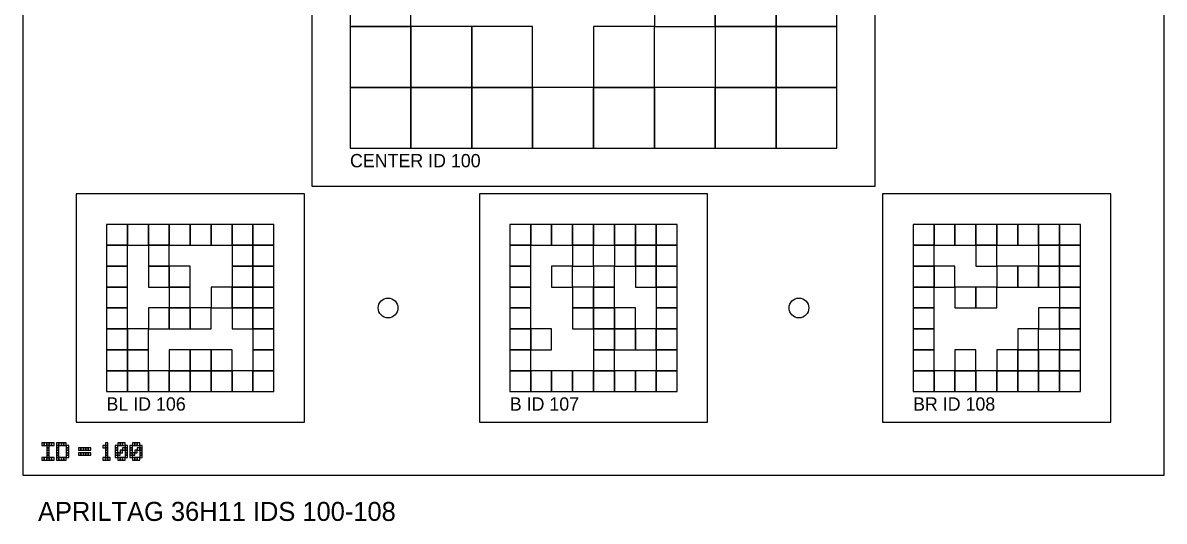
# Model space of a CAD drawing. Extents: x 0 to 1260, y -12 to 1580.
# Drawn here: x 0 to 300, y 1267.9 to 1399 of the extents above; entities that cross this region are included whole.
import ezdxf

# ---------------------------------------------------------------- set-up
doc = ezdxf.new("R2010")
doc.units = 0
for name, color, linetype in [('BLACK_POCKET', 7, 'CONTINUOUS'), ('BOARD_TEXT', 7, 'CONTINUOUS'), ('CUT', 7, 'CONTINUOUS'), ('LABEL', 3, 'CONTINUOUS'), ('MOUNT_HOLE', 6, 'CONTINUOUS'), ('QUIET_ZONE', 5, 'CONTINUOUS'), ('TAG_BOUNDARY', 8, 'CONTINUOUS')]:
    doc.layers.add(name, color=color, linetype=linetype)

msp = doc.modelspace()

# ---------------------------------------------------------------- linework, layer by layer
at = {"layer": 'BLACK_POCKET'}
for p, q in [((86, 1414), (86, 1398)), ((102, 1398), (102, 1414)), ((166, 1414), (166, 1398)), ((182, 1398), (182, 1414)), ((182, 1414), (182, 1398)), ((198, 1398), (198, 1414)), ((198, 1414), (198, 1398)), ((214, 1398), (214, 1414)), ((86, 1398), (102, 1398)), ((102, 1398), (86, 1398)), ((86, 1398), (86, 1382)), ((102, 1382), (102, 1398)), ((118, 1398), (102, 1398)), ((102, 1398), (102, 1382)), ((118, 1382), (118, 1398)), ((134, 1398), (118, 1398)), ((118, 1398), (118, 1382)), ((134, 1382), (134, 1398)), ((166, 1398), (150, 1398)), ((150, 1398), (150, 1382)), ((166, 1398), (182, 1398)), ((166, 1382), (166, 1398)), ((182, 1398), (198, 1398)), ((198, 1398), (182, 1398)), ((182, 1398), (182, 1382)), ((198, 1398), (214, 1398)), ((198, 1382), (198, 1398)), ((214, 1398), (198, 1398)), ((198, 1398), (198, 1382)), ((214, 1382), (214, 1398)), ((86, 1382), (102, 1382)), ((102, 1382), (86, 1382)), ((86, 1382), (86, 1366)), ((102, 1382), (118, 1382)), ((102, 1366), (102, 1382)), ((118, 1382), (102, 1382)), ((102, 1382), (102, 1366)), ((118, 1382), (134, 1382)), ((118, 1366), (118, 1382)), ((134, 1382), (118, 1382)), ((118, 1382), (118, 1366)), ((134, 1366), (134, 1382)), ((150, 1382), (134, 1382)), ((134, 1382), (134, 1366)), ((150, 1382), (166, 1382)), ((150, 1366), (150, 1382)), ((166, 1382), (150, 1382)), ((150, 1382), (150, 1366)), ((166, 1366), (166, 1382)), ((182, 1382), (166, 1382)), ((166, 1382), (166, 1366)), ((182, 1382), (198, 1382)), ((182, 1366), (182, 1382)), ((198, 1382), (182, 1382)), ((182, 1382), (182, 1366)), ((198, 1382), (214, 1382)), ((198, 1366), (198, 1382)), ((214, 1382), (198, 1382)), ((198, 1382), (198, 1366)), ((214, 1366), (214, 1382)), ((86, 1366), (102, 1366)), ((102, 1366), (118, 1366)), ((118, 1366), (134, 1366)), ((134, 1366), (150, 1366)), ((150, 1366), (166, 1366)), ((166, 1366), (182, 1366)), ((182, 1366), (198, 1366)), ((198, 1366), (214, 1366)), ((27.5, 1346), (22, 1346)), ((22, 1346), (22, 1340.5)), ((27.5, 1340.5), (27.5, 1346)), ((33, 1346), (27.5, 1346)), ((27.5, 1346), (27.5, 1340.5)), ((33, 1340.5), (33, 1346)), ((38.5, 1346), (33, 1346)), ((33, 1346), (33, 1340.5)), ((38.5, 1340.5), (38.5, 1346)), ((44, 1346), (38.5, 1346)), ((38.5, 1346), (38.5, 1340.5)), ((44, 1340.5), (44, 1346)), ((49.5, 1346), (44, 1346)), ((44, 1346), (44, 1340.5)), ((49.5, 1340.5), (49.5, 1346)), ((55, 1346), (49.5, 1346)), ((49.5, 1346), (49.5, 1340.5)), ((55, 1340.5), (55, 1346)), ((60.5, 1346), (55, 1346)), ((55, 1346), (55, 1340.5)), ((60.5, 1340.5), (60.5, 1346)), ((66, 1346), (60.5, 1346)), ((60.5, 1346), (60.5, 1340.5)), ((66, 1340.5), (66, 1346)), ((133.5, 1346), (128, 1346)), ((128, 1346), (128, 1340.5)), ((133.5, 1340.5), (133.5, 1346)), ((139, 1346), (133.5, 1346)), ((133.5, 1346), (133.5, 1340.5)), ((139, 1340.5), (139, 1346)), ((144.5, 1346), (139, 1346)), ((139, 1346), (139, 1340.5)), ((144.5, 1340.5), (144.5, 1346)), ((150, 1346), (144.5, 1346)), ((144.5, 1346), (144.5, 1340.5)), ((150, 1340.5), (150, 1346)), ((155.5, 1346), (150, 1346)), ((150, 1346), (150, 1340.5)), ((155.5, 1340.5), (155.5, 1346)), ((161, 1346), (155.5, 1346)), ((155.5, 1346), (155.5, 1340.5)), ((161, 1340.5), (161, 1346)), ((166.5, 1346), (161, 1346)), ((161, 1346), (161, 1340.5)), ((166.5, 1340.5), (166.5, 1346)), ((172, 1346), (166.5, 1346)), ((166.5, 1346), (166.5, 1340.5)), ((172, 1340.5), (172, 1346)), ((239.5, 1346), (234, 1346)), ((234, 1346), (234, 1340.5)), ((239.5, 1340.5), (239.5, 1346)), ((245, 1346), (239.5, 1346)), ((239.5, 1346), (239.5, 1340.5)), ((245, 1340.5), (245, 1346)), ((250.5, 1346), (245, 1346)), ((245, 1346), (245, 1340.5)), ((250.5, 1340.5), (250.5, 1346)), ((256, 1346), (250.5, 1346)), ((250.5, 1346), (250.5, 1340.5)), ((256, 1340.5), (256, 1346)), ((261.5, 1346), (256, 1346)), ((256, 1346), (256, 1340.5)), ((261.5, 1340.5), (261.5, 1346)), ((267, 1346), (261.5, 1346)), ((261.5, 1346), (261.5, 1340.5)), ((267, 1340.5), (267, 1346)), ((272.5, 1346), (267, 1346)), ((267, 1346), (267, 1340.5)), ((272.5, 1340.5), (272.5, 1346)), ((278, 1346), (272.5, 1346)), ((272.5, 1346), (272.5, 1340.5)), ((278, 1340.5), (278, 1346)), ((22, 1340.5), (27.5, 1340.5)), ((27.5, 1340.5), (22, 1340.5)), ((22, 1340.5), (22, 1335)), ((27.5, 1340.5), (33, 1340.5)), ((27.5, 1335), (27.5, 1340.5)), ((33, 1340.5), (38.5, 1340.5)), ((38.5, 1340.5), (33, 1340.5)), ((33, 1340.5), (33, 1335)), ((38.5, 1340.5), (44, 1340.5)), ((38.5, 1335), (38.5, 1340.5)), ((44, 1340.5), (49.5, 1340.5)), ((49.5, 1340.5), (55, 1340.5)), ((55, 1340.5), (60.5, 1340.5)), ((60.5, 1340.5), (55, 1340.5)), ((55, 1340.5), (55, 1335)), ((60.5, 1340.5), (66, 1340.5)), ((60.5, 1335), (60.5, 1340.5)), ((66, 1340.5), (60.5, 1340.5)), ((60.5, 1340.5), (60.5, 1335)), ((66, 1335), (66, 1340.5)), ((128, 1340.5), (133.5, 1340.5)), ((133.5, 1340.5), (128, 1340.5)), ((128, 1340.5), (128, 1335)), ((133.5, 1340.5), (139, 1340.5)), ((133.5, 1335), (133.5, 1340.5)), ((139, 1340.5), (144.5, 1340.5)), ((144.5, 1340.5), (150, 1340.5)), ((150, 1340.5), (144.5, 1340.5)), ((144.5, 1340.5), (144.5, 1335)), ((150, 1340.5), (155.5, 1340.5)), ((150, 1335), (150, 1340.5)), ((155.5, 1340.5), (161, 1340.5)), ((161, 1340.5), (155.5, 1340.5)), ((155.5, 1340.5), (155.5, 1335)), ((161, 1340.5), (166.5, 1340.5)), ((161, 1335), (161, 1340.5)), ((166.5, 1340.5), (161, 1340.5)), ((161, 1340.5), (161, 1335)), ((166.5, 1340.5), (172, 1340.5)), ((166.5, 1335), (166.5, 1340.5)), ((172, 1340.5), (166.5, 1340.5)), ((166.5, 1340.5), (166.5, 1335)), ((172, 1335), (172, 1340.5)), ((234, 1340.5), (239.5, 1340.5)), ((239.5, 1340.5), (234, 1340.5)), ((234, 1340.5), (234, 1335)), ((239.5, 1340.5), (245, 1340.5)), ((239.5, 1335), (239.5, 1340.5)), ((245, 1340.5), (250.5, 1340.5)), ((250.5, 1340.5), (256, 1340.5)), ((256, 1340.5), (250.5, 1340.5)), ((250.5, 1340.5), (250.5, 1335)), ((256, 1340.5), (261.5, 1340.5)), ((256, 1335), (256, 1340.5)), ((261.5, 1340.5), (267, 1340.5)), ((267, 1340.5), (272.5, 1340.5)), ((272.5, 1340.5), (267, 1340.5)), ((267, 1340.5), (267, 1335)), ((272.5, 1340.5), (278, 1340.5)), ((272.5, 1335), (272.5, 1340.5)), ((278, 1340.5), (272.5, 1340.5)), ((272.5, 1340.5), (272.5, 1335)), ((278, 1335), (278, 1340.5)), ((22, 1335), (27.5, 1335)), ((27.5, 1335), (22, 1335)), ((22, 1335), (22, 1329.5)), ((27.5, 1329.5), (27.5, 1335)), ((33, 1335), (38.5, 1335)), ((38.5, 1335), (33, 1335)), ((33, 1335), (33, 1329.5)), ((38.5, 1329.5), (38.5, 1335)), ((44, 1335), (38.5, 1335)), ((38.5, 1335), (38.5, 1329.5)), ((44, 1329.5), (44, 1335)), ((55, 1335), (60.5, 1335)), ((60.5, 1335), (55, 1335)), ((55, 1335), (55, 1329.5)), ((60.5, 1335), (66, 1335)), ((60.5, 1329.5), (60.5, 1335)), ((66, 1335), (60.5, 1335)), ((60.5, 1335), (60.5, 1329.5)), ((66, 1329.5), (66, 1335)), ((128, 1335), (133.5, 1335)), ((133.5, 1335), (128, 1335)), ((128, 1335), (128, 1329.5)), ((133.5, 1329.5), (133.5, 1335)), ((144.5, 1335), (139, 1335)), ((139, 1335), (139, 1329.5)), ((144.5, 1335), (150, 1335)), ((144.5, 1329.5), (144.5, 1335)), ((155.5, 1335), (150, 1335)), ((150, 1335), (150, 1329.5)), ((155.5, 1335), (161, 1335)), ((155.5, 1329.5), (155.5, 1335)), ((161, 1335), (166.5, 1335)), ((166.5, 1335), (161, 1335)), ((161, 1335), (161, 1329.5)), ((166.5, 1335), (172, 1335)), ((166.5, 1329.5), (166.5, 1335)), ((172, 1335), (166.5, 1335)), ((166.5, 1335), (166.5, 1329.5)), ((172, 1329.5), (172, 1335)), ((234, 1335), (239.5, 1335)), ((239.5, 1335), (234, 1335)), ((234, 1335), (234, 1329.5)), ((239.5, 1329.5), (239.5, 1335)), ((245, 1335), (239.5, 1335)), ((239.5, 1335), (239.5, 1329.5)), ((245, 1329.5), (245, 1335)), ((250.5, 1335), (256, 1335)), ((261.5, 1335), (256, 1335)), ((256, 1335), (256, 1329.5)), ((261.5, 1329.5), (261.5, 1335)), ((267, 1335), (261.5, 1335)), ((261.5, 1335), (261.5, 1329.5)), ((267, 1335), (272.5, 1335)), ((267, 1329.5), (267, 1335)), ((272.5, 1335), (267, 1335)), ((267, 1335), (267, 1329.5)), ((272.5, 1335), (278, 1335)), ((272.5, 1329.5), (272.5, 1335)), ((278, 1335), (272.5, 1335)), ((272.5, 1335), (272.5, 1329.5)), ((278, 1329.5), (278, 1335)), ((22, 1329.5), (27.5, 1329.5)), ((27.5, 1329.5), (22, 1329.5)), ((22, 1329.5), (22, 1324)), ((27.5, 1324), (27.5, 1329.5)), ((33, 1329.5), (38.5, 1329.5)), ((38.5, 1329.5), (44, 1329.5)), ((44, 1329.5), (38.5, 1329.5)), ((38.5, 1329.5), (38.5, 1324)), ((44, 1324), (44, 1329.5)), ((55, 1329.5), (49.5, 1329.5)), ((49.5, 1329.5), (49.5, 1324)), ((55, 1329.5), (60.5, 1329.5)), ((55, 1324), (55, 1329.5)), ((60.5, 1329.5), (55, 1329.5)), ((55, 1329.5), (55, 1324)), ((60.5, 1329.5), (66, 1329.5)), ((60.5, 1324), (60.5, 1329.5)), ((66, 1329.5), (60.5, 1329.5)), ((60.5, 1329.5), (60.5, 1324)), ((66, 1324), (66, 1329.5)), ((128, 1329.5), (133.5, 1329.5)), ((133.5, 1329.5), (128, 1329.5)), ((128, 1329.5), (128, 1324)), ((133.5, 1324), (133.5, 1329.5)), ((139, 1329.5), (144.5, 1329.5)), ((150, 1329.5), (144.5, 1329.5)), ((144.5, 1329.5), (144.5, 1324)), ((150, 1329.5), (155.5, 1329.5)), ((150, 1324), (150, 1329.5)), ((155.5, 1329.5), (150, 1329.5)), ((150, 1329.5), (150, 1324)), ((155.5, 1324), (155.5, 1329.5)), ((161, 1329.5), (166.5, 1329.5)), ((166.5, 1329.5), (172, 1329.5)), ((172, 1329.5), (166.5, 1329.5)), ((166.5, 1329.5), (166.5, 1324)), ((172, 1324), (172, 1329.5)), ((234, 1329.5), (239.5, 1329.5)), ((239.5, 1329.5), (234, 1329.5)), ((234, 1329.5), (234, 1324)), ((239.5, 1329.5), (245, 1329.5)), ((239.5, 1324), (239.5, 1329.5)), ((250.5, 1329.5), (245, 1329.5)), ((245, 1329.5), (245, 1324)), ((250.5, 1324), (250.5, 1329.5)), ((256, 1329.5), (250.5, 1329.5)), ((250.5, 1329.5), (250.5, 1324)), ((256, 1329.5), (261.5, 1329.5)), ((256, 1324), (256, 1329.5)), ((261.5, 1329.5), (267, 1329.5)), ((267, 1329.5), (272.5, 1329.5)), ((272.5, 1329.5), (278, 1329.5)), ((278, 1329.5), (272.5, 1329.5)), ((272.5, 1329.5), (272.5, 1324)), ((278, 1324), (278, 1329.5)), ((22, 1324), (27.5, 1324)), ((27.5, 1324), (22, 1324)), ((22, 1324), (22, 1318.5)), ((27.5, 1318.5), (27.5, 1324)), ((38.5, 1324), (33, 1324)), ((33, 1324), (33, 1318.5)), ((38.5, 1324), (44, 1324)), ((38.5, 1318.5), (38.5, 1324)), ((44, 1324), (38.5, 1324)), ((38.5, 1324), (38.5, 1318.5)), ((44, 1318.5), (44, 1324)), ((49.5, 1324), (44, 1324)), ((44, 1324), (44, 1318.5)), ((49.5, 1324), (55, 1324)), ((49.5, 1318.5), (49.5, 1324)), ((55, 1324), (60.5, 1324)), ((60.5, 1324), (55, 1324)), ((55, 1324), (55, 1318.5)), ((60.5, 1324), (66, 1324)), ((60.5, 1318.5), (60.5, 1324)), ((66, 1324), (60.5, 1324)), ((60.5, 1324), (60.5, 1318.5)), ((66, 1318.5), (66, 1324)), ((128, 1324), (133.5, 1324)), ((133.5, 1324), (128, 1324)), ((128, 1324), (128, 1318.5)), ((133.5, 1318.5), (133.5, 1324)), ((144.5, 1324), (150, 1324)), ((150, 1324), (144.5, 1324)), ((144.5, 1324), (144.5, 1318.5)), ((150, 1324), (155.5, 1324)), ((150, 1318.5), (150, 1324)), ((155.5, 1324), (150, 1324)), ((150, 1324), (150, 1318.5)), ((155.5, 1318.5), (155.5, 1324)), ((161, 1324), (155.5, 1324)), ((155.5, 1324), (155.5, 1318.5)), ((161, 1318.5), (161, 1324)), ((166.5, 1324), (172, 1324)), ((172, 1324), (166.5, 1324)), ((166.5, 1324), (166.5, 1318.5)), ((172, 1318.5), (172, 1324)), ((234, 1324), (239.5, 1324)), ((239.5, 1324), (234, 1324)), ((234, 1324), (234, 1318.5)), ((239.5, 1318.5), (239.5, 1324)), ((245, 1324), (250.5, 1324)), ((250.5, 1324), (256, 1324)), ((272.5, 1324), (267, 1324)), ((267, 1324), (267, 1318.5)), ((272.5, 1324), (278, 1324)), ((272.5, 1318.5), (272.5, 1324)), ((278, 1324), (272.5, 1324)), ((272.5, 1324), (272.5, 1318.5)), ((278, 1318.5), (278, 1324)), ((22, 1318.5), (27.5, 1318.5)), ((27.5, 1318.5), (22, 1318.5)), ((22, 1318.5), (22, 1313)), ((27.5, 1313), (27.5, 1318.5)), ((33, 1318.5), (27.5, 1318.5)), ((27.5, 1318.5), (27.5, 1313)), ((33, 1318.5), (38.5, 1318.5)), ((33, 1313), (33, 1318.5)), ((38.5, 1318.5), (44, 1318.5)), ((44, 1318.5), (49.5, 1318.5)), ((55, 1318.5), (60.5, 1318.5)), ((60.5, 1318.5), (66, 1318.5)), ((66, 1318.5), (60.5, 1318.5)), ((60.5, 1318.5), (60.5, 1313)), ((66, 1313), (66, 1318.5)), ((128, 1318.5), (133.5, 1318.5)), ((133.5, 1318.5), (128, 1318.5)), ((128, 1318.5), (128, 1313)), ((133.5, 1313), (133.5, 1318.5)), ((139, 1318.5), (133.5, 1318.5)), ((133.5, 1318.5), (133.5, 1313)), ((139, 1313), (139, 1318.5)), ((144.5, 1318.5), (150, 1318.5)), ((150, 1318.5), (155.5, 1318.5)), ((155.5, 1318.5), (150, 1318.5)), ((150, 1318.5), (150, 1313)), ((155.5, 1318.5), (161, 1318.5)), ((155.5, 1313), (155.5, 1318.5)), ((161, 1318.5), (155.5, 1318.5)), ((155.5, 1318.5), (155.5, 1313)), ((161, 1313), (161, 1318.5)), ((166.5, 1318.5), (161, 1318.5)), ((161, 1318.5), (161, 1313)), ((166.5, 1318.5), (172, 1318.5)), ((166.5, 1313), (166.5, 1318.5)), ((172, 1318.5), (166.5, 1318.5)), ((166.5, 1318.5), (166.5, 1313)), ((172, 1313), (172, 1318.5)), ((234, 1318.5), (239.5, 1318.5)), ((239.5, 1318.5), (234, 1318.5)), ((234, 1318.5), (234, 1313)), ((239.5, 1313), (239.5, 1318.5)), ((267, 1318.5), (261.5, 1318.5)), ((261.5, 1318.5), (261.5, 1313)), ((267, 1318.5), (272.5, 1318.5)), ((267, 1313), (267, 1318.5)), ((272.5, 1318.5), (278, 1318.5)), ((278, 1318.5), (272.5, 1318.5)), ((272.5, 1318.5), (272.5, 1313)), ((278, 1313), (278, 1318.5)), ((22, 1313), (27.5, 1313)), ((27.5, 1313), (22, 1313)), ((22, 1313), (22, 1307.5)), ((27.5, 1313), (33, 1313)), ((27.5, 1307.5), (27.5, 1313)), ((33, 1313), (27.5, 1313)), ((27.5, 1313), (27.5, 1307.5)), ((33, 1307.5), (33, 1313)), ((44, 1313), (38.5, 1313)), ((38.5, 1313), (38.5, 1307.5)), ((44, 1307.5), (44, 1313)), ((49.5, 1313), (44, 1313)), ((44, 1313), (44, 1307.5)), ((49.5, 1307.5), (49.5, 1313)), ((55, 1313), (49.5, 1313)), ((49.5, 1313), (49.5, 1307.5)), ((55, 1307.5), (55, 1313)), ((60.5, 1313), (66, 1313)), ((66, 1313), (60.5, 1313)), ((60.5, 1313), (60.5, 1307.5)), ((66, 1307.5), (66, 1313)), ((128, 1313), (133.5, 1313)), ((133.5, 1313), (128, 1313)), ((128, 1313), (128, 1307.5)), ((133.5, 1313), (139, 1313)), ((133.5, 1307.5), (133.5, 1313)), ((150, 1313), (155.5, 1313)), ((155.5, 1313), (150, 1313)), ((150, 1313), (150, 1307.5)), ((155.5, 1313), (161, 1313)), ((155.5, 1307.5), (155.5, 1313)), ((161, 1313), (166.5, 1313)), ((166.5, 1313), (172, 1313)), ((172, 1313), (166.5, 1313)), ((166.5, 1313), (166.5, 1307.5)), ((172, 1307.5), (172, 1313)), ((234, 1313), (239.5, 1313)), ((239.5, 1313), (234, 1313)), ((234, 1313), (234, 1307.5)), ((239.5, 1307.5), (239.5, 1313)), ((250.5, 1313), (245, 1313)), ((245, 1313), (245, 1307.5)), ((250.5, 1307.5), (250.5, 1313)), ((261.5, 1313), (256, 1313)), ((256, 1313), (256, 1307.5)), ((261.5, 1313), (267, 1313)), ((261.5, 1307.5), (261.5, 1313)), ((267, 1313), (261.5, 1313)), ((261.5, 1313), (261.5, 1307.5)), ((267, 1307.5), (267, 1313)), ((272.5, 1313), (267, 1313)), ((267, 1313), (267, 1307.5)), ((272.5, 1313), (278, 1313)), ((272.5, 1307.5), (272.5, 1313)), ((278, 1313), (272.5, 1313)), ((272.5, 1313), (272.5, 1307.5)), ((278, 1307.5), (278, 1313)), ((22, 1307.5), (27.5, 1307.5)), ((27.5, 1307.5), (22, 1307.5)), ((22, 1307.5), (22, 1302)), ((27.5, 1307.5), (33, 1307.5)), ((27.5, 1302), (27.5, 1307.5)), ((33, 1307.5), (27.5, 1307.5)), ((27.5, 1307.5), (27.5, 1302)), ((33, 1302), (33, 1307.5)), ((38.5, 1307.5), (33, 1307.5)), ((33, 1307.5), (33, 1302)), ((38.5, 1307.5), (44, 1307.5)), ((38.5, 1302), (38.5, 1307.5)), ((44, 1307.5), (38.5, 1307.5)), ((38.5, 1307.5), (38.5, 1302)), ((44, 1307.5), (49.5, 1307.5)), ((44, 1302), (44, 1307.5)), ((49.5, 1307.5), (44, 1307.5)), ((44, 1307.5), (44, 1302)), ((49.5, 1307.5), (55, 1307.5)), ((49.5, 1302), (49.5, 1307.5)), ((55, 1307.5), (49.5, 1307.5)), ((49.5, 1307.5), (49.5, 1302)), ((55, 1302), (55, 1307.5)), ((60.5, 1307.5), (55, 1307.5)), ((55, 1307.5), (55, 1302)), ((60.5, 1307.5), (66, 1307.5)), ((60.5, 1302), (60.5, 1307.5)), ((66, 1307.5), (60.5, 1307.5)), ((60.5, 1307.5), (60.5, 1302)), ((66, 1302), (66, 1307.5)), ((128, 1307.5), (133.5, 1307.5)), ((133.5, 1307.5), (128, 1307.5)), ((128, 1307.5), (128, 1302)), ((133.5, 1302), (133.5, 1307.5)), ((139, 1307.5), (133.5, 1307.5)), ((133.5, 1307.5), (133.5, 1302)), ((139, 1302), (139, 1307.5)), ((144.5, 1307.5), (139, 1307.5)), ((139, 1307.5), (139, 1302)), ((144.5, 1302), (144.5, 1307.5)), ((150, 1307.5), (144.5, 1307.5)), ((144.5, 1307.5), (144.5, 1302)), ((150, 1307.5), (155.5, 1307.5)), ((150, 1302), (150, 1307.5)), ((155.5, 1307.5), (150, 1307.5)), ((150, 1307.5), (150, 1302)), ((155.5, 1302), (155.5, 1307.5)), ((161, 1307.5), (155.5, 1307.5)), ((155.5, 1307.5), (155.5, 1302)), ((161, 1302), (161, 1307.5)), ((166.5, 1307.5), (161, 1307.5)), ((161, 1307.5), (161, 1302)), ((166.5, 1307.5), (172, 1307.5)), ((166.5, 1302), (166.5, 1307.5)), ((172, 1307.5), (166.5, 1307.5)), ((166.5, 1307.5), (166.5, 1302)), ((172, 1302), (172, 1307.5)), ((234, 1307.5), (239.5, 1307.5)), ((239.5, 1307.5), (234, 1307.5)), ((234, 1307.5), (234, 1302)), ((239.5, 1302), (239.5, 1307.5)), ((245, 1307.5), (239.5, 1307.5)), ((239.5, 1307.5), (239.5, 1302)), ((245, 1307.5), (250.5, 1307.5)), ((245, 1302), (245, 1307.5)), ((250.5, 1307.5), (245, 1307.5)), ((245, 1307.5), (245, 1302)), ((250.5, 1302), (250.5, 1307.5)), ((256, 1307.5), (250.5, 1307.5)), ((250.5, 1307.5), (250.5, 1302)), ((256, 1307.5), (261.5, 1307.5)), ((256, 1302), (256, 1307.5)), ((261.5, 1307.5), (256, 1307.5)), ((256, 1307.5), (256, 1302)), ((261.5, 1307.5), (267, 1307.5)), ((261.5, 1302), (261.5, 1307.5)), ((267, 1307.5), (261.5, 1307.5)), ((261.5, 1307.5), (261.5, 1302)), ((267, 1307.5), (272.5, 1307.5)), ((267, 1302), (267, 1307.5)), ((272.5, 1307.5), (267, 1307.5)), ((267, 1307.5), (267, 1302)), ((272.5, 1307.5), (278, 1307.5)), ((272.5, 1302), (272.5, 1307.5)), ((278, 1307.5), (272.5, 1307.5)), ((272.5, 1307.5), (272.5, 1302)), ((278, 1302), (278, 1307.5)), ((22, 1302), (27.5, 1302)), ((27.5, 1302), (33, 1302)), ((33, 1302), (38.5, 1302)), ((38.5, 1302), (44, 1302)), ((44, 1302), (49.5, 1302)), ((49.5, 1302), (55, 1302)), ((55, 1302), (60.5, 1302)), ((60.5, 1302), (66, 1302)), ((128, 1302), (133.5, 1302)), ((133.5, 1302), (139, 1302)), ((139, 1302), (144.5, 1302)), ((144.5, 1302), (150, 1302)), ((150, 1302), (155.5, 1302)), ((155.5, 1302), (161, 1302)), ((161, 1302), (166.5, 1302)), ((166.5, 1302), (172, 1302)), ((234, 1302), (239.5, 1302)), ((239.5, 1302), (245, 1302)), ((245, 1302), (250.5, 1302)), ((250.5, 1302), (256, 1302)), ((256, 1302), (261.5, 1302)), ((261.5, 1302), (267, 1302)), ((267, 1302), (272.5, 1302)), ((272.5, 1302), (278, 1302))]:
    msp.add_line(p, q, dxfattribs=at)
at = {"layer": 'BOARD_TEXT'}
for p, q in [((5.642857, 1288.5), (5, 1288.5)), ((5, 1288.5), (5, 1287.857143)), ((5, 1287.857143), (5.642857, 1287.857143)), ((5.642857, 1287.857143), (5.642857, 1288.5)), ((6.285714, 1288.5), (5.642857, 1288.5)), ((5.642857, 1288.5), (5.642857, 1287.857143)), ((5.642857, 1287.857143), (6.285714, 1287.857143)), ((6.285714, 1287.857143), (6.285714, 1288.5)), ((6.928571, 1288.5), (6.285714, 1288.5)), ((6.285714, 1288.5), (6.285714, 1287.857143)), ((6.285714, 1287.857143), (6.928571, 1287.857143)), ((6.928571, 1287.857143), (6.285714, 1287.857143)), ((6.285714, 1287.857143), (6.285714, 1287.214286)), ((6.285714, 1287.214286), (6.928571, 1287.214286)), ((6.928571, 1287.214286), (6.285714, 1287.214286)), ((6.285714, 1287.214286), (6.285714, 1286.571429)), ((6.928571, 1287.857143), (6.928571, 1288.5)), ((7.571429, 1288.5), (6.928571, 1288.5)), ((6.928571, 1288.5), (6.928571, 1287.857143)), ((6.928571, 1287.857143), (7.571429, 1287.857143)), ((6.928571, 1287.214286), (6.928571, 1287.857143)), ((6.928571, 1286.571429), (6.928571, 1287.214286)), ((7.571429, 1287.857143), (7.571429, 1288.5)), ((8.214286, 1288.5), (7.571429, 1288.5)), ((7.571429, 1288.5), (7.571429, 1287.857143)), ((7.571429, 1287.857143), (8.214286, 1287.857143)), ((8.214286, 1287.857143), (8.214286, 1288.5)), ((9.5, 1288.5), (8.857143, 1288.5)), ((8.857143, 1288.5), (8.857143, 1287.857143)), ((8.857143, 1287.857143), (9.5, 1287.857143)), ((9.5, 1287.857143), (8.857143, 1287.857143)), ((8.857143, 1287.857143), (8.857143, 1287.214286)), ((8.857143, 1287.214286), (9.5, 1287.214286)), ((9.5, 1287.214286), (8.857143, 1287.214286)), ((8.857143, 1287.214286), (8.857143, 1286.571429)), ((9.5, 1287.857143), (9.5, 1288.5)), ((10.142857, 1288.5), (9.5, 1288.5)), ((9.5, 1288.5), (9.5, 1287.857143)), ((9.5, 1287.857143), (10.142857, 1287.857143)), ((9.5, 1287.214286), (9.5, 1287.857143)), ((9.5, 1286.571429), (9.5, 1287.214286)), ((10.142857, 1287.857143), (10.142857, 1288.5)), ((10.785714, 1288.5), (10.142857, 1288.5)), ((10.142857, 1288.5), (10.142857, 1287.857143)), ((10.142857, 1287.857143), (10.785714, 1287.857143)), ((10.785714, 1287.857143), (10.785714, 1288.5)), ((11.428571, 1288.5), (10.785714, 1288.5)), ((10.785714, 1288.5), (10.785714, 1287.857143)), ((10.785714, 1287.857143), (11.428571, 1287.857143)), ((11.428571, 1287.857143), (11.428571, 1288.5)), ((12.071429, 1287.857143), (11.428571, 1287.857143)), ((11.428571, 1287.857143), (11.428571, 1287.214286)), ((11.428571, 1287.214286), (12.071429, 1287.214286)), ((12.071429, 1287.214286), (11.428571, 1287.214286)), ((11.428571, 1287.214286), (11.428571, 1286.571429)), ((12.071429, 1287.214286), (12.071429, 1287.857143)), ((12.071429, 1286.571429), (12.071429, 1287.214286)), ((15.285714, 1287.214286), (14.642857, 1287.214286)), ((14.642857, 1287.214286), (14.642857, 1286.571429)), ((15.285714, 1286.571429), (15.285714, 1287.214286)), ((15.928571, 1287.214286), (15.285714, 1287.214286)), ((15.285714, 1287.214286), (15.285714, 1286.571429)), ((15.928571, 1286.571429), (15.928571, 1287.214286)), ((16.571429, 1287.214286), (15.928571, 1287.214286)), ((15.928571, 1287.214286), (15.928571, 1286.571429)), ((16.571429, 1286.571429), (16.571429, 1287.214286)), ((17.214286, 1287.214286), (16.571429, 1287.214286)), ((16.571429, 1287.214286), (16.571429, 1286.571429)), ((17.214286, 1286.571429), (17.214286, 1287.214286)), ((17.857143, 1287.214286), (17.214286, 1287.214286)), ((17.214286, 1287.214286), (17.214286, 1286.571429)), ((17.857143, 1286.571429), (17.857143, 1287.214286)), ((21.714286, 1287.857143), (21.071429, 1287.857143)), ((21.071429, 1287.857143), (21.071429, 1287.214286)), ((21.071429, 1287.214286), (21.714286, 1287.214286)), ((22.357143, 1288.5), (21.714286, 1288.5)), ((21.714286, 1288.5), (21.714286, 1287.857143)), ((21.714286, 1287.857143), (22.357143, 1287.857143)), ((21.714286, 1287.214286), (21.714286, 1287.857143)), ((22.357143, 1287.857143), (21.714286, 1287.857143)), ((21.714286, 1287.857143), (21.714286, 1287.214286)), ((21.714286, 1287.214286), (22.357143, 1287.214286)), ((22.357143, 1287.214286), (21.714286, 1287.214286)), ((21.714286, 1287.214286), (21.714286, 1286.571429)), ((22.357143, 1287.857143), (22.357143, 1288.5)), ((22.357143, 1287.214286), (22.357143, 1287.857143)), ((22.357143, 1286.571429), (22.357143, 1287.214286)), ((24.928571, 1287.857143), (24.285714, 1287.857143)), ((24.285714, 1287.857143), (24.285714, 1287.214286)), ((24.285714, 1287.214286), (24.928571, 1287.214286)), ((24.928571, 1287.214286), (24.285714, 1287.214286)), ((24.285714, 1287.214286), (24.285714, 1286.571429)), ((25.571429, 1288.5), (24.928571, 1288.5)), ((24.928571, 1288.5), (24.928571, 1287.857143)), ((24.928571, 1287.857143), (25.571429, 1287.857143)), ((24.928571, 1287.214286), (24.928571, 1287.857143)), ((24.928571, 1286.571429), (24.928571, 1287.214286)), ((25.571429, 1287.857143), (25.571429, 1288.5)), ((26.214286, 1288.5), (25.571429, 1288.5)), ((25.571429, 1288.5), (25.571429, 1287.857143)), ((25.571429, 1287.857143), (26.214286, 1287.857143)), ((26.214286, 1287.857143), (26.214286, 1288.5)), ((26.857143, 1288.5), (26.214286, 1288.5)), ((26.214286, 1288.5), (26.214286, 1287.857143)), ((26.214286, 1287.857143), (26.857143, 1287.857143)), ((26.857143, 1287.214286), (26.214286, 1287.214286)), ((26.214286, 1287.214286), (26.214286, 1286.571429)), ((26.857143, 1287.857143), (26.857143, 1288.5)), ((27.5, 1287.857143), (26.857143, 1287.857143)), ((26.857143, 1287.857143), (26.857143, 1287.214286)), ((26.857143, 1287.214286), (27.5, 1287.214286)), ((26.857143, 1286.571429), (26.857143, 1287.214286)), ((27.5, 1287.214286), (26.857143, 1287.214286)), ((26.857143, 1287.214286), (26.857143, 1286.571429)), ((27.5, 1287.214286), (27.5, 1287.857143)), ((27.5, 1286.571429), (27.5, 1287.214286)), ((28.785714, 1287.857143), (28.142857, 1287.857143)), ((28.142857, 1287.857143), (28.142857, 1287.214286)), ((28.142857, 1287.214286), (28.785714, 1287.214286)), ((28.785714, 1287.214286), (28.142857, 1287.214286)), ((28.142857, 1287.214286), (28.142857, 1286.571429)), ((29.428571, 1288.5), (28.785714, 1288.5)), ((28.785714, 1288.5), (28.785714, 1287.857143)), ((28.785714, 1287.857143), (29.428571, 1287.857143)), ((28.785714, 1287.214286), (28.785714, 1287.857143)), ((28.785714, 1286.571429), (28.785714, 1287.214286)), ((29.428571, 1287.857143), (29.428571, 1288.5)), ((30.071429, 1288.5), (29.428571, 1288.5)), ((29.428571, 1288.5), (29.428571, 1287.857143)), ((29.428571, 1287.857143), (30.071429, 1287.857143)), ((30.071429, 1287.857143), (30.071429, 1288.5)), ((30.714286, 1288.5), (30.071429, 1288.5)), ((30.071429, 1288.5), (30.071429, 1287.857143)), ((30.071429, 1287.857143), (30.714286, 1287.857143)), ((30.714286, 1287.214286), (30.071429, 1287.214286)), ((30.071429, 1287.214286), (30.071429, 1286.571429)), ((30.714286, 1287.857143), (30.714286, 1288.5)), ((31.357143, 1287.857143), (30.714286, 1287.857143)), ((30.714286, 1287.857143), (30.714286, 1287.214286)), ((30.714286, 1287.214286), (31.357143, 1287.214286)), ((30.714286, 1286.571429), (30.714286, 1287.214286)), ((31.357143, 1287.214286), (30.714286, 1287.214286)), ((30.714286, 1287.214286), (30.714286, 1286.571429)), ((31.357143, 1287.214286), (31.357143, 1287.857143)), ((31.357143, 1286.571429), (31.357143, 1287.214286)), ((5.642857, 1284.642857), (5, 1284.642857)), ((5, 1284.642857), (5, 1284)), ((5, 1284), (5.642857, 1284)), ((5.642857, 1284), (5.642857, 1284.642857)), ((6.285714, 1284.642857), (5.642857, 1284.642857)), ((5.642857, 1284.642857), (5.642857, 1284)), ((5.642857, 1284), (6.285714, 1284)), ((6.285714, 1286.571429), (6.928571, 1286.571429)), ((6.928571, 1286.571429), (6.285714, 1286.571429)), ((6.285714, 1286.571429), (6.285714, 1285.928571)), ((6.285714, 1285.928571), (6.928571, 1285.928571)), ((6.928571, 1285.928571), (6.285714, 1285.928571)), ((6.285714, 1285.928571), (6.285714, 1285.285714)), ((6.285714, 1285.285714), (6.928571, 1285.285714)), ((6.928571, 1285.285714), (6.285714, 1285.285714)), ((6.285714, 1285.285714), (6.285714, 1284.642857)), ((6.285714, 1284.642857), (6.928571, 1284.642857)), ((6.285714, 1284), (6.285714, 1284.642857)), ((6.928571, 1284.642857), (6.285714, 1284.642857)), ((6.285714, 1284.642857), (6.285714, 1284)), ((6.285714, 1284), (6.928571, 1284)), ((6.928571, 1285.928571), (6.928571, 1286.571429)), ((6.928571, 1285.285714), (6.928571, 1285.928571)), ((6.928571, 1284.642857), (6.928571, 1285.285714)), ((6.928571, 1284), (6.928571, 1284.642857)), ((7.571429, 1284.642857), (6.928571, 1284.642857)), ((6.928571, 1284.642857), (6.928571, 1284)), ((6.928571, 1284), (7.571429, 1284)), ((7.571429, 1284), (7.571429, 1284.642857)), ((8.214286, 1284.642857), (7.571429, 1284.642857)), ((7.571429, 1284.642857), (7.571429, 1284)), ((7.571429, 1284), (8.214286, 1284)), ((8.214286, 1284), (8.214286, 1284.642857)), ((8.857143, 1286.571429), (9.5, 1286.571429)), ((9.5, 1286.571429), (8.857143, 1286.571429)), ((8.857143, 1286.571429), (8.857143, 1285.928571)), ((8.857143, 1285.928571), (9.5, 1285.928571)), ((9.5, 1285.928571), (8.857143, 1285.928571)), ((8.857143, 1285.928571), (8.857143, 1285.285714)), ((8.857143, 1285.285714), (9.5, 1285.285714)), ((9.5, 1285.285714), (8.857143, 1285.285714)), ((8.857143, 1285.285714), (8.857143, 1284.642857)), ((8.857143, 1284.642857), (9.5, 1284.642857)), ((9.5, 1284.642857), (8.857143, 1284.642857)), ((8.857143, 1284.642857), (8.857143, 1284)), ((8.857143, 1284), (9.5, 1284)), ((9.5, 1285.928571), (9.5, 1286.571429)), ((9.5, 1285.285714), (9.5, 1285.928571)), ((9.5, 1284.642857), (9.5, 1285.285714)), ((9.5, 1284), (9.5, 1284.642857)), ((10.142857, 1284.642857), (9.5, 1284.642857)), ((9.5, 1284.642857), (9.5, 1284)), ((9.5, 1284), (10.142857, 1284)), ((10.142857, 1284), (10.142857, 1284.642857)), ((10.785714, 1284.642857), (10.142857, 1284.642857)), ((10.142857, 1284.642857), (10.142857, 1284)), ((10.142857, 1284), (10.785714, 1284)), ((10.785714, 1284), (10.785714, 1284.642857)), ((11.428571, 1284.642857), (10.785714, 1284.642857)), ((10.785714, 1284.642857), (10.785714, 1284)), ((10.785714, 1284), (11.428571, 1284)), ((11.428571, 1286.571429), (12.071429, 1286.571429)), ((12.071429, 1286.571429), (11.428571, 1286.571429)), ((11.428571, 1286.571429), (11.428571, 1285.928571)), ((11.428571, 1285.928571), (12.071429, 1285.928571)), ((12.071429, 1285.928571), (11.428571, 1285.928571)), ((11.428571, 1285.928571), (11.428571, 1285.285714)), ((11.428571, 1285.285714), (12.071429, 1285.285714)), ((12.071429, 1285.285714), (11.428571, 1285.285714)), ((11.428571, 1285.285714), (11.428571, 1284.642857)), ((11.428571, 1284.642857), (12.071429, 1284.642857)), ((11.428571, 1284), (11.428571, 1284.642857)), ((12.071429, 1285.928571), (12.071429, 1286.571429)), ((12.071429, 1285.285714), (12.071429, 1285.928571)), ((12.071429, 1284.642857), (12.071429, 1285.285714)), ((14.642857, 1286.571429), (15.285714, 1286.571429)), ((15.285714, 1285.928571), (14.642857, 1285.928571)), ((14.642857, 1285.928571), (14.642857, 1285.285714)), ((14.642857, 1285.285714), (15.285714, 1285.285714)), ((15.285714, 1286.571429), (15.928571, 1286.571429)), ((15.285714, 1285.285714), (15.285714, 1285.928571)), ((15.928571, 1285.928571), (15.285714, 1285.928571)), ((15.285714, 1285.928571), (15.285714, 1285.285714)), ((15.285714, 1285.285714), (15.928571, 1285.285714)), ((15.928571, 1286.571429), (16.571429, 1286.571429)), ((15.928571, 1285.285714), (15.928571, 1285.928571)), ((16.571429, 1285.928571), (15.928571, 1285.928571)), ((15.928571, 1285.928571), (15.928571, 1285.285714)), ((15.928571, 1285.285714), (16.571429, 1285.285714)), ((16.571429, 1286.571429), (17.214286, 1286.571429)), ((16.571429, 1285.285714), (16.571429, 1285.928571)), ((17.214286, 1285.928571), (16.571429, 1285.928571)), ((16.571429, 1285.928571), (16.571429, 1285.285714)), ((16.571429, 1285.285714), (17.214286, 1285.285714)), ((17.214286, 1286.571429), (17.857143, 1286.571429)), ((17.214286, 1285.285714), (17.214286, 1285.928571)), ((17.857143, 1285.928571), (17.214286, 1285.928571)), ((17.214286, 1285.928571), (17.214286, 1285.285714)), ((17.214286, 1285.285714), (17.857143, 1285.285714)), ((17.857143, 1285.285714), (17.857143, 1285.928571)), ((21.714286, 1284.642857), (21.071429, 1284.642857)), ((21.071429, 1284.642857), (21.071429, 1284)), ((21.071429, 1284), (21.714286, 1284)), ((21.714286, 1286.571429), (22.357143, 1286.571429)), ((22.357143, 1286.571429), (21.714286, 1286.571429)), ((21.714286, 1286.571429), (21.714286, 1285.928571)), ((21.714286, 1285.928571), (22.357143, 1285.928571)), ((22.357143, 1285.928571), (21.714286, 1285.928571)), ((21.714286, 1285.928571), (21.714286, 1285.285714)), ((21.714286, 1285.285714), (22.357143, 1285.285714)), ((22.357143, 1285.285714), (21.714286, 1285.285714)), ((21.714286, 1285.285714), (21.714286, 1284.642857)), ((21.714286, 1284.642857), (22.357143, 1284.642857)), ((21.714286, 1284), (21.714286, 1284.642857)), ((22.357143, 1284.642857), (21.714286, 1284.642857)), ((21.714286, 1284.642857), (21.714286, 1284)), ((21.714286, 1284), (22.357143, 1284)), ((22.357143, 1285.928571), (22.357143, 1286.571429)), ((22.357143, 1285.285714), (22.357143, 1285.928571)), ((22.357143, 1284.642857), (22.357143, 1285.285714)), ((22.357143, 1284), (22.357143, 1284.642857)), ((23, 1284.642857), (22.357143, 1284.642857)), ((22.357143, 1284.642857), (22.357143, 1284)), ((22.357143, 1284), (23, 1284)), ((23, 1284), (23, 1284.642857)), ((24.285714, 1286.571429), (24.928571, 1286.571429)), ((24.928571, 1286.571429), (24.285714, 1286.571429)), ((24.285714, 1286.571429), (24.285714, 1285.928571)), ((24.285714, 1285.928571), (24.928571, 1285.928571)), ((24.928571, 1285.928571), (24.285714, 1285.928571)), ((24.285714, 1285.928571), (24.285714, 1285.285714)), ((24.285714, 1285.285714), (24.928571, 1285.285714)), ((24.928571, 1285.285714), (24.285714, 1285.285714)), ((24.285714, 1285.285714), (24.285714, 1284.642857)), ((24.285714, 1284.642857), (24.928571, 1284.642857)), ((24.928571, 1285.928571), (24.928571, 1286.571429)), ((24.928571, 1285.285714), (24.928571, 1285.928571)), ((25.571429, 1285.928571), (24.928571, 1285.928571)), ((24.928571, 1285.928571), (24.928571, 1285.285714)), ((24.928571, 1285.285714), (25.571429, 1285.285714)), ((24.928571, 1284.642857), (24.928571, 1285.285714)), ((25.571429, 1284.642857), (24.928571, 1284.642857)), ((24.928571, 1284.642857), (24.928571, 1284)), ((24.928571, 1284), (25.571429, 1284)), ((26.214286, 1286.571429), (25.571429, 1286.571429)), ((25.571429, 1286.571429), (25.571429, 1285.928571)), ((25.571429, 1285.928571), (26.214286, 1285.928571)), ((25.571429, 1285.285714), (25.571429, 1285.928571)), ((25.571429, 1284), (25.571429, 1284.642857)), ((26.214286, 1284.642857), (25.571429, 1284.642857)), ((25.571429, 1284.642857), (25.571429, 1284)), ((25.571429, 1284), (26.214286, 1284)), ((26.214286, 1286.571429), (26.857143, 1286.571429)), ((26.214286, 1285.928571), (26.214286, 1286.571429)), ((26.214286, 1284), (26.214286, 1284.642857)), ((26.857143, 1284.642857), (26.214286, 1284.642857)), ((26.214286, 1284.642857), (26.214286, 1284)), ((26.214286, 1284), (26.857143, 1284)), ((26.857143, 1286.571429), (27.5, 1286.571429)), ((27.5, 1286.571429), (26.857143, 1286.571429)), ((26.857143, 1286.571429), (26.857143, 1285.928571)), ((26.857143, 1285.928571), (27.5, 1285.928571)), ((27.5, 1285.928571), (26.857143, 1285.928571)), ((26.857143, 1285.928571), (26.857143, 1285.285714)), ((26.857143, 1285.285714), (27.5, 1285.285714)), ((27.5, 1285.285714), (26.857143, 1285.285714)), ((26.857143, 1285.285714), (26.857143, 1284.642857)), ((26.857143, 1284.642857), (27.5, 1284.642857)), ((26.857143, 1284), (26.857143, 1284.642857)), ((27.5, 1285.928571), (27.5, 1286.571429)), ((27.5, 1285.285714), (27.5, 1285.928571)), ((27.5, 1284.642857), (27.5, 1285.285714)), ((28.142857, 1286.571429), (28.785714, 1286.571429)), ((28.785714, 1286.571429), (28.142857, 1286.571429)), ((28.142857, 1286.571429), (28.142857, 1285.928571)), ((28.142857, 1285.928571), (28.785714, 1285.928571)), ((28.785714, 1285.928571), (28.142857, 1285.928571)), ((28.142857, 1285.928571), (28.142857, 1285.285714)), ((28.142857, 1285.285714), (28.785714, 1285.285714)), ((28.785714, 1285.285714), (28.142857, 1285.285714)), ((28.142857, 1285.285714), (28.142857, 1284.642857)), ((28.142857, 1284.642857), (28.785714, 1284.642857)), ((28.785714, 1285.928571), (28.785714, 1286.571429)), ((28.785714, 1285.285714), (28.785714, 1285.928571)), ((29.428571, 1285.928571), (28.785714, 1285.928571)), ((28.785714, 1285.928571), (28.785714, 1285.285714)), ((28.785714, 1285.285714), (29.428571, 1285.285714)), ((28.785714, 1284.642857), (28.785714, 1285.285714)), ((29.428571, 1284.642857), (28.785714, 1284.642857)), ((28.785714, 1284.642857), (28.785714, 1284)), ((28.785714, 1284), (29.428571, 1284)), ((30.071429, 1286.571429), (29.428571, 1286.571429)), ((29.428571, 1286.571429), (29.428571, 1285.928571)), ((29.428571, 1285.928571), (30.071429, 1285.928571)), ((29.428571, 1285.285714), (29.428571, 1285.928571)), ((29.428571, 1284), (29.428571, 1284.642857)), ((30.071429, 1284.642857), (29.428571, 1284.642857)), ((29.428571, 1284.642857), (29.428571, 1284)), ((29.428571, 1284), (30.071429, 1284)), ((30.071429, 1286.571429), (30.714286, 1286.571429)), ((30.071429, 1285.928571), (30.071429, 1286.571429)), ((30.071429, 1284), (30.071429, 1284.642857)), ((30.714286, 1284.642857), (30.071429, 1284.642857)), ((30.071429, 1284.642857), (30.071429, 1284)), ((30.071429, 1284), (30.714286, 1284)), ((30.714286, 1286.571429), (31.357143, 1286.571429)), ((31.357143, 1286.571429), (30.714286, 1286.571429)), ((30.714286, 1286.571429), (30.714286, 1285.928571)), ((30.714286, 1285.928571), (31.357143, 1285.928571)), ((31.357143, 1285.928571), (30.714286, 1285.928571)), ((30.714286, 1285.928571), (30.714286, 1285.285714)), ((30.714286, 1285.285714), (31.357143, 1285.285714)), ((31.357143, 1285.285714), (30.714286, 1285.285714)), ((30.714286, 1285.285714), (30.714286, 1284.642857)), ((30.714286, 1284.642857), (31.357143, 1284.642857)), ((30.714286, 1284), (30.714286, 1284.642857)), ((31.357143, 1285.928571), (31.357143, 1286.571429)), ((31.357143, 1285.285714), (31.357143, 1285.928571)), ((31.357143, 1284.642857), (31.357143, 1285.285714))]:
    msp.add_line(p, q, dxfattribs=at)
at = {"layer": 'CUT'}
for p, q in [((0, 1580), (0, 1280)), ((300, 1280), (300, 1580)), ((0, 1280), (300, 1280))]:
    msp.add_line(p, q, dxfattribs=at)
at = {"layer": 'MOUNT_HOLE'}
for centre in [(96, 1324), (204, 1324)]:
    msp.add_circle(centre, 2.6, dxfattribs=at)
at = {"layer": 'QUIET_ZONE'}
for p, q in [((76, 1504), (76, 1356)), ((224, 1356), (224, 1504)), ((76, 1356), (224, 1356)), ((74, 1354), (14, 1354)), ((14, 1354), (14, 1294)), ((74, 1294), (74, 1354)), ((180, 1354), (120, 1354)), ((120, 1354), (120, 1294)), ((180, 1294), (180, 1354)), ((286, 1354), (226, 1354)), ((226, 1354), (226, 1294)), ((286, 1294), (286, 1354)), ((14, 1294), (74, 1294)), ((120, 1294), (180, 1294)), ((226, 1294), (286, 1294))]:
    msp.add_line(p, q, dxfattribs=at)
at = {"layer": 'TAG_BOUNDARY'}
for p, q in [((86, 1494), (86, 1366)), ((214, 1366), (214, 1494)), ((86, 1366), (214, 1366)), ((66, 1346), (22, 1346)), ((22, 1346), (22, 1302)), ((66, 1302), (66, 1346)), ((172, 1346), (128, 1346)), ((128, 1346), (128, 1302)), ((172, 1302), (172, 1346)), ((278, 1346), (234, 1346)), ((234, 1346), (234, 1302)), ((278, 1302), (278, 1346)), ((22, 1302), (66, 1302)), ((128, 1302), (172, 1302)), ((234, 1302), (278, 1302))]:
    msp.add_line(p, q, dxfattribs=at)

# ---------------------------------------------------------------- texts
at = {"layer": 'LABEL'}
for s, height, p in [('CENTER ID 100', 3.5, (86, 1361)), ('BL ID 106', 3.5, (22, 1297)), ('B ID 107', 3.5, (128, 1297)), ('BR ID 108', 3.5, (234, 1297)), ('APRILTAG 36H11 IDS 100-108', 5, (4, 1268))]:
    msp.add_text(s, height=height, dxfattribs=at).set_placement(p)

doc.saveas('drawing.dxf')
